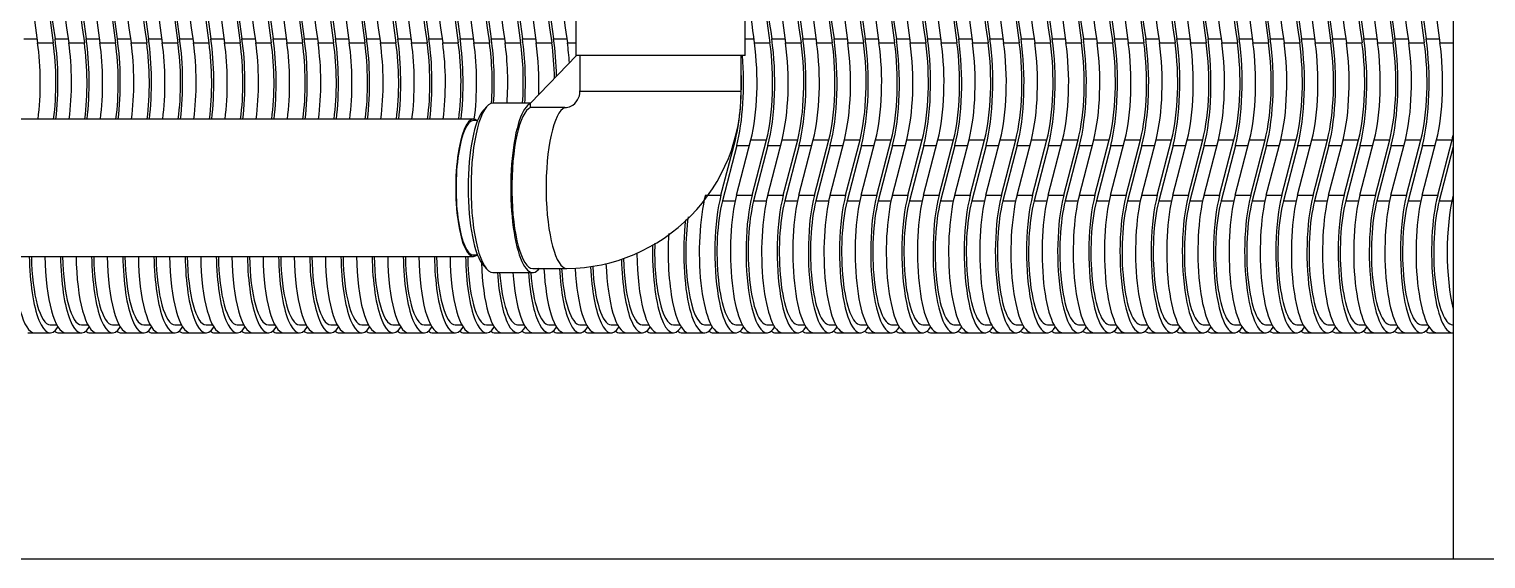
# Model space of a CAD drawing. Header units: millimetres. Extents: x 3795014 to 4300160, y 3869364 to 4016788.
# Drawn here: x 4226548 to 4226638.3, y 3924113.5 to 3924146.4 of the extents above; entities that cross this region are included whole.
import ezdxf

# ---------------------------------------------------------------- set-up
doc = ezdxf.new("R2010")
doc.units = ezdxf.units.MM
doc.layers.add('линия перехода', color=7, linetype='Continuous')
doc.layers.add('основная', color=7, linetype='Continuous', lineweight=50)

msp = doc.modelspace()

# ---------------------------------------------------------------- linework, layer by layer
at = {"layer": 'линия перехода', "color": 0, "linetype": 'Continuous', "lineweight": -3}
for p, q in [((4226547.712, 3924145.757), (4226548.529, 3924145.757)), ((4226549.643, 3924145.757), (4226550.461, 3924145.757)), ((4226551.575, 3924145.757), (4226552.392, 3924145.757)), ((4226553.507, 3924145.757), (4226554.324, 3924145.757)), ((4226555.438, 3924145.757), (4226556.256, 3924145.757)), ((4226557.37, 3924145.757), (4226558.187, 3924145.757)), ((4226559.302, 3924145.757), (4226560.119, 3924145.757)), ((4226561.233, 3924145.757), (4226562.051, 3924145.757)), ((4226563.165, 3924145.757), (4226563.982, 3924145.757)), ((4226565.097, 3924145.757), (4226565.914, 3924145.757)), ((4226567.028, 3924145.757), (4226567.846, 3924145.757)), ((4226568.96, 3924145.757), (4226569.777, 3924145.757)), ((4226570.892, 3924145.757), (4226571.709, 3924145.757)), ((4226572.823, 3924145.757), (4226573.641, 3924145.757)), ((4226574.755, 3924145.757), (4226575.572, 3924145.757)), ((4226576.687, 3924145.757), (4226577.504, 3924145.757)), ((4226578.618, 3924145.757), (4226579.436, 3924145.757)), ((4226580.55, 3924145.757), (4226581.367, 3924145.757)), ((4226592.424, 3924145.757), (4226592.957, 3924145.757)), ((4226594.072, 3924145.757), (4226594.889, 3924145.757)), ((4226596.003, 3924145.757), (4226596.821, 3924145.757)), ((4226597.935, 3924145.757), (4226598.752, 3924145.757)), ((4226599.867, 3924145.757), (4226600.684, 3924145.757)), ((4226601.798, 3924145.757), (4226602.616, 3924145.757)), ((4226603.73, 3924145.757), (4226604.547, 3924145.757)), ((4226605.662, 3924145.757), (4226606.479, 3924145.757)), ((4226607.593, 3924145.757), (4226608.411, 3924145.757)), ((4226609.525, 3924145.757), (4226610.342, 3924145.757)), ((4226611.457, 3924145.757), (4226612.274, 3924145.757)), ((4226613.388, 3924145.757), (4226614.206, 3924145.757)), ((4226615.32, 3924145.757), (4226616.137, 3924145.757)), ((4226617.252, 3924145.757), (4226618.069, 3924145.757)), ((4226619.184, 3924145.757), (4226620.001, 3924145.757)), ((4226621.115, 3924145.757), (4226621.932, 3924145.757)), ((4226623.047, 3924145.757), (4226623.864, 3924145.757)), ((4226624.979, 3924145.757), (4226625.796, 3924145.757)), ((4226626.91, 3924145.757), (4226627.727, 3924145.757)), ((4226628.842, 3924145.757), (4226629.659, 3924145.757)), ((4226630.774, 3924145.757), (4226631.591, 3924145.757)), ((4226632.705, 3924145.757), (4226633.522, 3924145.757)), ((4226634.637, 3924145.757), (4226635.454, 3924145.757)), ((4226548.565, 3924145.511), (4226549.531, 3924145.511)), ((4226550.496, 3924145.511), (4226551.462, 3924145.511)), ((4226552.428, 3924145.511), (4226553.394, 3924145.511)), ((4226554.36, 3924145.511), (4226555.326, 3924145.511)), ((4226556.291, 3924145.511), (4226557.257, 3924145.511)), ((4226558.223, 3924145.511), (4226559.189, 3924145.511)), ((4226560.155, 3924145.511), (4226561.121, 3924145.511)), ((4226562.086, 3924145.511), (4226563.052, 3924145.511)), ((4226564.018, 3924145.511), (4226564.984, 3924145.511)), ((4226565.95, 3924145.511), (4226566.916, 3924145.511)), ((4226567.881, 3924145.511), (4226568.847, 3924145.511)), ((4226569.813, 3924145.511), (4226570.779, 3924145.511)), ((4226571.745, 3924145.511), (4226572.711, 3924145.511)), ((4226573.677, 3924145.511), (4226574.642, 3924145.511)), ((4226575.608, 3924145.511), (4226576.574, 3924145.511)), ((4226577.54, 3924145.511), (4226578.506, 3924145.511)), ((4226579.472, 3924145.511), (4226580.437, 3924145.511)), ((4226581.403, 3924145.511), (4226581.924, 3924145.511)), ((4226592.993, 3924145.511), (4226593.959, 3924145.511)), ((4226594.925, 3924145.511), (4226595.891, 3924145.511)), ((4226596.857, 3924145.511), (4226597.822, 3924145.511)), ((4226598.788, 3924145.511), (4226599.754, 3924145.511)), ((4226600.72, 3924145.511), (4226601.686, 3924145.511)), ((4226602.652, 3924145.511), (4226603.617, 3924145.511)), ((4226604.583, 3924145.511), (4226605.549, 3924145.511)), ((4226606.515, 3924145.511), (4226607.481, 3924145.511)), ((4226608.447, 3924145.511), (4226609.412, 3924145.511)), ((4226610.378, 3924145.511), (4226611.344, 3924145.511)), ((4226612.31, 3924145.511), (4226613.276, 3924145.511)), ((4226614.242, 3924145.511), (4226615.207, 3924145.511)), ((4226616.173, 3924145.511), (4226617.139, 3924145.511)), ((4226618.105, 3924145.511), (4226619.071, 3924145.511)), ((4226620.037, 3924145.511), (4226621.002, 3924145.511)), ((4226621.968, 3924145.511), (4226622.934, 3924145.511)), ((4226623.9, 3924145.511), (4226624.866, 3924145.511)), ((4226625.832, 3924145.511), (4226626.797, 3924145.511)), ((4226627.763, 3924145.511), (4226628.729, 3924145.511)), ((4226629.695, 3924145.511), (4226630.661, 3924145.511)), ((4226631.627, 3924145.511), (4226632.592, 3924145.511)), ((4226633.558, 3924145.511), (4226634.524, 3924145.511)), ((4226635.49, 3924145.511), (4226636.312, 3924145.511)), ((4226582.174, 3924142.531), (4226592.174, 3924142.531)), ((4226592.782, 3924139.511), (4226593.748, 3924139.511)), ((4226594.714, 3924139.511), (4226595.68, 3924139.511)), ((4226596.645, 3924139.511), (4226597.611, 3924139.511)), ((4226598.577, 3924139.511), (4226599.543, 3924139.511)), ((4226600.509, 3924139.511), (4226601.475, 3924139.511)), ((4226602.44, 3924139.511), (4226603.406, 3924139.511)), ((4226604.372, 3924139.511), (4226605.338, 3924139.511)), ((4226606.304, 3924139.511), (4226607.27, 3924139.511)), ((4226608.235, 3924139.511), (4226609.201, 3924139.511)), ((4226610.167, 3924139.511), (4226611.133, 3924139.511)), ((4226612.099, 3924139.511), (4226613.065, 3924139.511)), ((4226614.03, 3924139.511), (4226614.996, 3924139.511)), ((4226615.962, 3924139.511), (4226616.928, 3924139.511)), ((4226617.894, 3924139.511), (4226618.86, 3924139.511)), ((4226619.825, 3924139.511), (4226620.791, 3924139.511)), ((4226621.757, 3924139.511), (4226622.723, 3924139.511)), ((4226623.689, 3924139.511), (4226624.655, 3924139.511)), ((4226625.62, 3924139.511), (4226626.586, 3924139.511)), ((4226627.552, 3924139.511), (4226628.518, 3924139.511)), ((4226629.484, 3924139.511), (4226630.45, 3924139.511)), ((4226631.415, 3924139.511), (4226632.381, 3924139.511)), ((4226633.347, 3924139.511), (4226634.313, 3924139.511)), ((4226635.279, 3924139.511), (4226636.245, 3924139.511)), ((4226591.908, 3924139.157), (4226592.69, 3924139.157)), ((4226593.84, 3924139.157), (4226594.622, 3924139.157)), ((4226595.771, 3924139.157), (4226596.554, 3924139.157)), ((4226597.703, 3924139.157), (4226598.485, 3924139.157)), ((4226599.635, 3924139.157), (4226600.417, 3924139.157)), ((4226601.566, 3924139.157), (4226602.349, 3924139.157)), ((4226603.498, 3924139.157), (4226604.28, 3924139.157)), ((4226605.43, 3924139.157), (4226606.212, 3924139.157)), ((4226607.361, 3924139.157), (4226608.144, 3924139.157)), ((4226609.293, 3924139.157), (4226610.075, 3924139.157)), ((4226611.225, 3924139.157), (4226612.007, 3924139.157)), ((4226613.156, 3924139.157), (4226613.939, 3924139.157)), ((4226615.088, 3924139.157), (4226615.87, 3924139.157)), ((4226617.02, 3924139.157), (4226617.802, 3924139.157)), ((4226618.951, 3924139.157), (4226619.734, 3924139.157)), ((4226620.883, 3924139.157), (4226621.665, 3924139.157)), ((4226622.815, 3924139.157), (4226623.597, 3924139.157)), ((4226624.746, 3924139.157), (4226625.529, 3924139.157)), ((4226626.678, 3924139.157), (4226627.461, 3924139.157)), ((4226628.61, 3924139.157), (4226629.392, 3924139.157)), ((4226630.541, 3924139.157), (4226631.324, 3924139.157)), ((4226632.473, 3924139.157), (4226633.256, 3924139.157)), ((4226634.405, 3924139.157), (4226635.187, 3924139.157)), ((4226589.96, 3924136.076), (4226590.926, 3924136.076)), ((4226591.892, 3924136.076), (4226592.858, 3924136.076)), ((4226593.824, 3924136.076), (4226594.789, 3924136.076)), ((4226595.755, 3924136.076), (4226596.721, 3924136.076)), ((4226597.687, 3924136.076), (4226598.653, 3924136.076)), ((4226599.619, 3924136.076), (4226600.584, 3924136.076)), ((4226601.55, 3924136.076), (4226602.516, 3924136.076)), ((4226603.482, 3924136.076), (4226604.448, 3924136.076)), ((4226605.414, 3924136.076), (4226606.379, 3924136.076)), ((4226607.345, 3924136.076), (4226608.311, 3924136.076)), ((4226609.277, 3924136.076), (4226610.243, 3924136.076)), ((4226611.209, 3924136.076), (4226612.174, 3924136.076)), ((4226613.14, 3924136.076), (4226614.106, 3924136.076)), ((4226615.072, 3924136.076), (4226616.038, 3924136.076)), ((4226617.004, 3924136.076), (4226617.969, 3924136.076)), ((4226618.935, 3924136.076), (4226619.901, 3924136.076)), ((4226620.867, 3924136.076), (4226621.833, 3924136.076)), ((4226622.799, 3924136.076), (4226623.764, 3924136.076)), ((4226624.73, 3924136.076), (4226625.696, 3924136.076)), ((4226626.662, 3924136.076), (4226627.628, 3924136.076)), ((4226628.594, 3924136.076), (4226629.559, 3924136.076)), ((4226630.525, 3924136.076), (4226631.491, 3924136.076)), ((4226632.457, 3924136.076), (4226633.423, 3924136.076)), ((4226634.389, 3924136.076), (4226635.354, 3924136.076)), ((4226591.018, 3924135.722), (4226591.809, 3924135.722)), ((4226592.949, 3924135.722), (4226593.74, 3924135.722)), ((4226594.881, 3924135.722), (4226595.672, 3924135.722)), ((4226596.813, 3924135.722), (4226597.604, 3924135.722)), ((4226598.744, 3924135.722), (4226599.535, 3924135.722)), ((4226600.676, 3924135.722), (4226601.467, 3924135.722)), ((4226602.608, 3924135.722), (4226603.399, 3924135.722)), ((4226604.539, 3924135.722), (4226605.33, 3924135.722)), ((4226606.471, 3924135.722), (4226607.262, 3924135.722)), ((4226608.403, 3924135.722), (4226609.194, 3924135.722)), ((4226610.334, 3924135.722), (4226611.125, 3924135.722)), ((4226612.266, 3924135.722), (4226613.057, 3924135.722)), ((4226614.198, 3924135.722), (4226614.989, 3924135.722)), ((4226616.129, 3924135.722), (4226616.92, 3924135.722)), ((4226618.061, 3924135.722), (4226618.852, 3924135.722)), ((4226619.993, 3924135.722), (4226620.784, 3924135.722)), ((4226621.924, 3924135.722), (4226622.715, 3924135.722)), ((4226623.856, 3924135.722), (4226624.647, 3924135.722)), ((4226625.788, 3924135.722), (4226626.579, 3924135.722)), ((4226627.719, 3924135.722), (4226628.51, 3924135.722)), ((4226629.651, 3924135.722), (4226630.442, 3924135.722)), ((4226631.583, 3924135.722), (4226632.374, 3924135.722)), ((4226633.514, 3924135.722), (4226634.305, 3924135.722)), ((4226635.446, 3924135.722), (4226636.237, 3924135.722))]:
    msp.add_line(p, q, dxfattribs=at)
msp.add_ellipse((4226581.379, 3924136.531), major_axis=(0, 5), ratio=0.259156, start_param=0.100167, end_param=3.141988, dxfattribs=at)
at = {"layer": 'основная', "color": 0, "linetype": 'Continuous', "lineweight": -3}
for p, q in [((4226636.312, 3924309.531), (4226636.312, 3924113.531)), ((4226581.924, 3924147.281), (4226581.924, 3924144.731)), ((4226592.424, 3924144.731), (4226592.424, 3924147.281)), ((4226579.124, 3924141.781), (4226581.974, 3924144.731)), ((4226592.424, 3924144.731), (4226581.924, 3924144.731)), ((4226582.174, 3924144.731), (4226582.174, 3924142.531)), ((4226592.174, 3924142.531), (4226592.174, 3924144.731)), ((4226576.426, 3924141.589), (4226576.202, 3924141.348)), ((4226579.124, 3924141.781), (4226576.791, 3924141.781)), ((4226579.124, 3924141.758), (4226579.124, 3924141.781)), ((4226579.124, 3924141.506), (4226579.124, 3924141.758)), ((4226581.249, 3924141.506), (4226579.124, 3924141.506)), ((4226575.584, 3924140.781), (4226490.59, 3924140.781)), ((4226575.833, 3924140.697), (4226575.584, 3924140.697)), ((4226590.926, 3924136.076), (4226591.816, 3924139.511)), ((4226591.892, 3924136.076), (4226592.782, 3924139.511)), ((4226592.858, 3924136.076), (4226593.748, 3924139.511)), ((4226593.824, 3924136.076), (4226594.714, 3924139.511)), ((4226594.789, 3924136.076), (4226595.68, 3924139.511)), ((4226595.755, 3924136.076), (4226596.645, 3924139.511)), ((4226596.721, 3924136.076), (4226597.611, 3924139.511)), ((4226597.687, 3924136.076), (4226598.577, 3924139.511)), ((4226598.653, 3924136.076), (4226599.543, 3924139.511)), ((4226599.619, 3924136.076), (4226600.509, 3924139.511)), ((4226600.584, 3924136.076), (4226601.475, 3924139.511)), ((4226601.55, 3924136.076), (4226602.44, 3924139.511)), ((4226602.516, 3924136.076), (4226603.406, 3924139.511)), ((4226603.482, 3924136.076), (4226604.372, 3924139.511)), ((4226604.448, 3924136.076), (4226605.338, 3924139.511)), ((4226605.414, 3924136.076), (4226606.304, 3924139.511)), ((4226606.379, 3924136.076), (4226607.27, 3924139.511)), ((4226607.345, 3924136.076), (4226608.235, 3924139.511)), ((4226608.311, 3924136.076), (4226609.201, 3924139.511)), ((4226609.277, 3924136.076), (4226610.167, 3924139.511)), ((4226610.243, 3924136.076), (4226611.133, 3924139.511)), ((4226611.209, 3924136.076), (4226612.099, 3924139.511)), ((4226612.174, 3924136.076), (4226613.065, 3924139.511)), ((4226613.14, 3924136.076), (4226614.03, 3924139.511)), ((4226614.106, 3924136.076), (4226614.996, 3924139.511)), ((4226615.072, 3924136.076), (4226615.962, 3924139.511)), ((4226616.038, 3924136.076), (4226616.928, 3924139.511)), ((4226617.004, 3924136.076), (4226617.894, 3924139.511)), ((4226617.969, 3924136.076), (4226618.86, 3924139.511)), ((4226618.935, 3924136.076), (4226619.825, 3924139.511)), ((4226619.901, 3924136.076), (4226620.791, 3924139.511)), ((4226620.867, 3924136.076), (4226621.757, 3924139.511)), ((4226621.833, 3924136.076), (4226622.723, 3924139.511)), ((4226622.799, 3924136.076), (4226623.689, 3924139.511)), ((4226623.764, 3924136.076), (4226624.655, 3924139.511)), ((4226624.73, 3924136.076), (4226625.62, 3924139.511)), ((4226625.696, 3924136.076), (4226626.586, 3924139.511)), ((4226626.662, 3924136.076), (4226627.552, 3924139.511)), ((4226627.628, 3924136.076), (4226628.518, 3924139.511)), ((4226628.594, 3924136.076), (4226629.484, 3924139.511)), ((4226629.559, 3924136.076), (4226630.45, 3924139.511)), ((4226630.525, 3924136.076), (4226631.415, 3924139.511)), ((4226631.491, 3924136.076), (4226632.381, 3924139.511)), ((4226632.457, 3924136.076), (4226633.347, 3924139.511)), ((4226633.423, 3924136.076), (4226634.313, 3924139.511)), ((4226634.389, 3924136.076), (4226635.279, 3924139.511)), ((4226635.354, 3924136.076), (4226636.245, 3924139.511)), ((4226591.908, 3924139.157), (4226591.018, 3924135.722)), ((4226593.84, 3924139.157), (4226592.949, 3924135.722)), ((4226595.771, 3924139.157), (4226594.881, 3924135.722)), ((4226597.703, 3924139.157), (4226596.813, 3924135.722)), ((4226599.635, 3924139.157), (4226598.744, 3924135.722)), ((4226601.566, 3924139.157), (4226600.676, 3924135.722)), ((4226603.498, 3924139.157), (4226602.608, 3924135.722)), ((4226605.43, 3924139.157), (4226604.539, 3924135.722)), ((4226607.361, 3924139.157), (4226606.471, 3924135.722)), ((4226609.293, 3924139.157), (4226608.403, 3924135.722)), ((4226611.225, 3924139.157), (4226610.334, 3924135.722)), ((4226613.156, 3924139.157), (4226612.266, 3924135.722)), ((4226615.088, 3924139.157), (4226614.198, 3924135.722)), ((4226617.02, 3924139.157), (4226616.129, 3924135.722)), ((4226618.951, 3924139.157), (4226618.061, 3924135.722)), ((4226620.883, 3924139.157), (4226619.993, 3924135.722)), ((4226622.815, 3924139.157), (4226621.924, 3924135.722)), ((4226624.746, 3924139.157), (4226623.856, 3924135.722)), ((4226626.678, 3924139.157), (4226625.788, 3924135.722)), ((4226628.61, 3924139.157), (4226627.719, 3924135.722)), ((4226630.541, 3924139.157), (4226629.651, 3924135.722)), ((4226632.473, 3924139.157), (4226631.583, 3924135.722)), ((4226634.405, 3924139.157), (4226633.514, 3924135.722)), ((4226636.312, 3924139.063), (4226635.446, 3924135.722)), ((4226490.59, 3924132.281), (4226575.584, 3924132.281)), ((4226575.584, 3924132.366), (4226575.833, 3924132.366)), ((4226576.202, 3924131.715), (4226576.426, 3924131.474)), ((4226576.791, 3924131.281), (4226579.254, 3924131.281)), ((4226579.254, 3924131.531), (4226581.379, 3924131.531)), ((4226549.345, 3924128.04), (4226549.747, 3924128.04)), ((4226551.277, 3924128.04), (4226551.678, 3924128.04)), ((4226553.209, 3924128.04), (4226553.61, 3924128.04)), ((4226555.141, 3924128.04), (4226555.542, 3924128.04)), ((4226557.072, 3924128.04), (4226557.473, 3924128.04)), ((4226559.004, 3924128.04), (4226559.405, 3924128.04)), ((4226560.936, 3924128.04), (4226561.337, 3924128.04)), ((4226562.867, 3924128.04), (4226563.268, 3924128.04)), ((4226564.799, 3924128.04), (4226565.2, 3924128.04)), ((4226566.731, 3924128.04), (4226567.132, 3924128.04)), ((4226568.662, 3924128.04), (4226569.063, 3924128.04)), ((4226570.594, 3924128.04), (4226570.995, 3924128.04)), ((4226572.526, 3924128.04), (4226572.927, 3924128.04)), ((4226574.457, 3924128.04), (4226574.858, 3924128.04)), ((4226576.389, 3924128.04), (4226576.79, 3924128.04)), ((4226578.321, 3924128.04), (4226578.722, 3924128.04)), ((4226580.252, 3924128.04), (4226580.653, 3924128.04)), ((4226582.184, 3924128.04), (4226582.585, 3924128.04)), ((4226584.116, 3924128.04), (4226584.517, 3924128.04)), ((4226586.047, 3924128.04), (4226586.448, 3924128.04)), ((4226587.979, 3924128.04), (4226588.38, 3924128.04)), ((4226589.911, 3924128.04), (4226590.312, 3924128.04)), ((4226591.842, 3924128.04), (4226592.243, 3924128.04)), ((4226593.774, 3924128.04), (4226594.175, 3924128.04)), ((4226595.706, 3924128.04), (4226596.107, 3924128.04)), ((4226597.637, 3924128.04), (4226598.038, 3924128.04)), ((4226599.569, 3924128.04), (4226599.97, 3924128.04)), ((4226601.501, 3924128.04), (4226601.902, 3924128.04)), ((4226603.432, 3924128.04), (4226603.833, 3924128.04)), ((4226605.364, 3924128.04), (4226605.765, 3924128.04)), ((4226607.296, 3924128.04), (4226607.697, 3924128.04)), ((4226609.227, 3924128.04), (4226609.628, 3924128.04)), ((4226611.159, 3924128.04), (4226611.56, 3924128.04)), ((4226613.091, 3924128.04), (4226613.492, 3924128.04)), ((4226615.022, 3924128.04), (4226615.423, 3924128.04)), ((4226616.954, 3924128.04), (4226617.355, 3924128.04)), ((4226618.886, 3924128.04), (4226619.287, 3924128.04)), ((4226620.817, 3924128.04), (4226621.218, 3924128.04)), ((4226622.749, 3924128.04), (4226623.15, 3924128.04)), ((4226624.681, 3924128.04), (4226625.082, 3924128.04)), ((4226626.612, 3924128.04), (4226627.013, 3924128.04)), ((4226628.544, 3924128.04), (4226628.945, 3924128.04)), ((4226630.476, 3924128.04), (4226630.877, 3924128.04)), ((4226632.407, 3924128.04), (4226632.808, 3924128.04)), ((4226634.339, 3924128.04), (4226634.74, 3924128.04)), ((4226636.271, 3924128.04), (4226636.312, 3924128.04)), ((4226547.953, 3924127.54), (4226548.38, 3924127.54)), ((4226548.38, 3924127.54), (4226549.345, 3924127.54)), ((4226549.885, 3924127.54), (4226550.311, 3924127.54)), ((4226550.311, 3924127.54), (4226551.277, 3924127.54)), ((4226551.816, 3924127.54), (4226552.243, 3924127.54)), ((4226552.243, 3924127.54), (4226553.209, 3924127.54)), ((4226553.748, 3924127.54), (4226554.175, 3924127.54)), ((4226554.175, 3924127.54), (4226555.141, 3924127.54)), ((4226555.68, 3924127.54), (4226556.106, 3924127.54)), ((4226556.106, 3924127.54), (4226557.072, 3924127.54)), ((4226557.611, 3924127.54), (4226558.038, 3924127.54)), ((4226558.038, 3924127.54), (4226559.004, 3924127.54)), ((4226559.543, 3924127.54), (4226559.97, 3924127.54)), ((4226559.97, 3924127.54), (4226560.936, 3924127.54)), ((4226561.475, 3924127.54), (4226561.901, 3924127.54)), ((4226561.901, 3924127.54), (4226562.867, 3924127.54)), ((4226563.406, 3924127.54), (4226563.833, 3924127.54)), ((4226563.833, 3924127.54), (4226564.799, 3924127.54)), ((4226565.338, 3924127.54), (4226565.765, 3924127.54)), ((4226565.765, 3924127.54), (4226566.731, 3924127.54)), ((4226567.27, 3924127.54), (4226567.696, 3924127.54)), ((4226567.696, 3924127.54), (4226568.662, 3924127.54)), ((4226569.201, 3924127.54), (4226569.628, 3924127.54)), ((4226569.628, 3924127.54), (4226570.594, 3924127.54)), ((4226571.133, 3924127.54), (4226571.56, 3924127.54)), ((4226571.56, 3924127.54), (4226572.526, 3924127.54)), ((4226573.065, 3924127.54), (4226573.491, 3924127.54)), ((4226573.491, 3924127.54), (4226574.457, 3924127.54)), ((4226574.996, 3924127.54), (4226575.423, 3924127.54)), ((4226575.423, 3924127.54), (4226576.389, 3924127.54)), ((4226576.928, 3924127.54), (4226577.355, 3924127.54)), ((4226577.355, 3924127.54), (4226578.321, 3924127.54)), ((4226578.86, 3924127.54), (4226579.286, 3924127.54)), ((4226579.286, 3924127.54), (4226580.252, 3924127.54)), ((4226580.791, 3924127.54), (4226581.218, 3924127.54)), ((4226581.218, 3924127.54), (4226582.184, 3924127.54)), ((4226582.723, 3924127.54), (4226583.15, 3924127.54)), ((4226583.15, 3924127.54), (4226584.116, 3924127.54)), ((4226584.655, 3924127.54), (4226585.081, 3924127.54)), ((4226585.081, 3924127.54), (4226586.047, 3924127.54)), ((4226586.586, 3924127.54), (4226587.013, 3924127.54)), ((4226587.013, 3924127.54), (4226587.979, 3924127.54)), ((4226588.518, 3924127.54), (4226588.945, 3924127.54)), ((4226588.945, 3924127.54), (4226589.911, 3924127.54)), ((4226590.45, 3924127.54), (4226590.876, 3924127.54)), ((4226590.876, 3924127.54), (4226591.842, 3924127.54)), ((4226592.381, 3924127.54), (4226592.808, 3924127.54)), ((4226592.808, 3924127.54), (4226593.774, 3924127.54)), ((4226594.313, 3924127.54), (4226594.74, 3924127.54)), ((4226594.74, 3924127.54), (4226595.706, 3924127.54)), ((4226596.245, 3924127.54), (4226596.671, 3924127.54)), ((4226596.671, 3924127.54), (4226597.637, 3924127.54)), ((4226598.176, 3924127.54), (4226598.603, 3924127.54)), ((4226598.603, 3924127.54), (4226599.569, 3924127.54)), ((4226600.108, 3924127.54), (4226600.535, 3924127.54)), ((4226600.535, 3924127.54), (4226601.501, 3924127.54)), ((4226602.04, 3924127.54), (4226602.466, 3924127.54)), ((4226602.466, 3924127.54), (4226603.432, 3924127.54)), ((4226603.971, 3924127.54), (4226604.398, 3924127.54)), ((4226604.398, 3924127.54), (4226605.364, 3924127.54)), ((4226605.903, 3924127.54), (4226606.33, 3924127.54)), ((4226606.33, 3924127.54), (4226607.296, 3924127.54)), ((4226607.835, 3924127.54), (4226608.261, 3924127.54)), ((4226608.261, 3924127.54), (4226609.227, 3924127.54)), ((4226609.766, 3924127.54), (4226610.193, 3924127.54)), ((4226610.193, 3924127.54), (4226611.159, 3924127.54)), ((4226611.698, 3924127.54), (4226612.125, 3924127.54)), ((4226612.125, 3924127.54), (4226613.091, 3924127.54)), ((4226613.63, 3924127.54), (4226614.056, 3924127.54)), ((4226614.056, 3924127.54), (4226615.022, 3924127.54)), ((4226615.561, 3924127.54), (4226615.988, 3924127.54)), ((4226615.988, 3924127.54), (4226616.954, 3924127.54)), ((4226617.493, 3924127.54), (4226617.92, 3924127.54)), ((4226617.92, 3924127.54), (4226618.886, 3924127.54)), ((4226619.425, 3924127.54), (4226619.851, 3924127.54)), ((4226619.851, 3924127.54), (4226620.817, 3924127.54)), ((4226621.356, 3924127.54), (4226621.783, 3924127.54)), ((4226621.783, 3924127.54), (4226622.749, 3924127.54)), ((4226623.288, 3924127.54), (4226623.715, 3924127.54)), ((4226623.715, 3924127.54), (4226624.681, 3924127.54)), ((4226625.22, 3924127.54), (4226625.646, 3924127.54)), ((4226625.646, 3924127.54), (4226626.612, 3924127.54)), ((4226627.151, 3924127.54), (4226627.578, 3924127.54)), ((4226627.578, 3924127.54), (4226628.544, 3924127.54)), ((4226629.083, 3924127.54), (4226629.51, 3924127.54)), ((4226629.51, 3924127.54), (4226630.476, 3924127.54)), ((4226631.015, 3924127.54), (4226631.442, 3924127.54)), ((4226631.442, 3924127.54), (4226632.407, 3924127.54)), ((4226632.946, 3924127.54), (4226633.373, 3924127.54)), ((4226633.373, 3924127.54), (4226634.339, 3924127.54)), ((4226634.878, 3924127.54), (4226635.305, 3924127.54)), ((4226635.305, 3924127.54), (4226636.271, 3924127.54)), ((4226305.29, 3924113.531), (4226655.499, 3924113.531))]:
    msp.add_line(p, q, dxfattribs=at)
for centre, radius, start, end in [((4226581.277, 3924142.428), 10.897, 270.53503, 0.5427), ((4226581.177, 3924142.48), 0.998, 296.50913, 2.93848)]:
    msp.add_arc(centre, radius, start, end, dxfattribs=at)
for centre, major_axis, ratio, start_param, end_param in [((4226555.893, 3924161.531), (0, -32.5), 0.259156, 4.196924, 5.227854), ((4226556.859, 3924161.531), (0, -32.5), 0.259156, 4.196924, 5.227854), ((4226557.825, 3924161.531), (0, -32.5), 0.259156, 4.196924, 5.227854), ((4226558.79, 3924161.531), (0, -32.5), 0.259156, 4.196924, 5.227854), ((4226559.756, 3924161.531), (0, -32.5), 0.259156, 4.196924, 5.227854), ((4226560.722, 3924161.531), (0, -32.5), 0.259156, 4.196924, 5.227854), ((4226561.688, 3924161.531), (0, -32.5), 0.259156, 4.196924, 5.227854), ((4226562.654, 3924161.531), (0, -32.5), 0.259156, 4.196924, 5.227854), ((4226563.62, 3924161.531), (0, -32.5), 0.259156, 4.196924, 5.227854), ((4226564.585, 3924161.531), (0, -32.5), 0.259156, 4.196924, 5.227854), ((4226565.551, 3924161.531), (0, -32.5), 0.259156, 4.196924, 5.227854), ((4226566.517, 3924161.531), (0, -32.5), 0.259156, 4.196924, 5.227854), ((4226567.483, 3924161.531), (0, -32.5), 0.259156, 4.196924, 5.227854), ((4226568.449, 3924161.531), (0, -32.5), 0.259156, 4.196924, 5.227854), ((4226569.415, 3924161.531), (0, -32.5), 0.259156, 4.196924, 5.227854), ((4226570.38, 3924161.531), (0, -32.5), 0.259156, 4.196924, 5.227854), ((4226571.346, 3924161.531), (0, -32.5), 0.259156, 4.196924, 5.227854), ((4226572.312, 3924161.531), (0, -32.5), 0.259156, 4.196924, 5.227854), ((4226573.278, 3924161.531), (0, -32.5), 0.259156, 4.196924, 5.227854), ((4226574.244, 3924161.531), (0, -32.5), 0.259156, 4.196924, 5.227854), ((4226575.21, 3924161.531), (0, -32.5), 0.259156, 4.196924, 5.227854), ((4226576.176, 3924161.531), (0, -32.5), 0.259156, 4.196924, 5.227854), ((4226577.141, 3924161.531), (0, -32.5), 0.259156, 4.196924, 5.227854), ((4226578.107, 3924161.531), (0, -32.5), 0.259156, 4.196924, 5.227854), ((4226579.073, 3924161.531), (0, -32.5), 0.259156, 4.196924, 5.227854), ((4226580.039, 3924161.531), (0, -32.5), 0.259156, 4.196924, 5.227854), ((4226581.005, 3924161.531), (0, -32.5), 0.259156, 4.196924, 5.227854), ((4226581.971, 3924161.531), (0, -32.5), 0.259156, 4.196924, 5.227854), ((4226582.936, 3924161.531), (0, -32.5), 0.259156, 4.196924, 5.227854), ((4226583.902, 3924161.531), (0, -32.5), 0.259156, 4.196924, 5.227854), ((4226584.868, 3924161.531), (0, -32.5), 0.259156, 4.196924, 5.227854), ((4226585.834, 3924161.531), (0, -32.5), 0.259156, 4.196924, 5.227854), ((4226586.8, 3924161.531), (0, -32.5), 0.259156, 4.196924, 5.227854), ((4226587.766, 3924161.531), (0, -32.5), 0.259156, 4.196924, 5.227854), ((4226588.731, 3924161.531), (0, -32.5), 0.259156, 4.196924, 5.227854), ((4226602.253, 3924161.531), (0, -32.5), 0.259156, 4.196924, 5.227854), ((4226603.219, 3924161.531), (0, -32.5), 0.259156, 4.196924, 5.227854), ((4226604.185, 3924161.531), (0, -32.5), 0.259156, 4.196924, 5.227854), ((4226605.151, 3924161.531), (0, -32.5), 0.259156, 4.196924, 5.227854), ((4226606.116, 3924161.531), (0, -32.5), 0.259156, 4.196924, 5.227854), ((4226607.082, 3924161.531), (0, -32.5), 0.259156, 4.196924, 5.227854), ((4226608.048, 3924161.531), (0, -32.5), 0.259156, 4.196924, 5.227854), ((4226609.014, 3924161.531), (0, -32.5), 0.259156, 4.196924, 5.227854), ((4226609.98, 3924161.531), (0, -32.5), 0.259156, 4.196924, 5.227854), ((4226610.946, 3924161.531), (0, -32.5), 0.259156, 4.196924, 5.227854), ((4226611.911, 3924161.531), (0, -32.5), 0.259156, 4.196924, 5.227854), ((4226612.877, 3924161.531), (0, -32.5), 0.259156, 4.196924, 5.227854), ((4226613.843, 3924161.531), (0, -32.5), 0.259156, 4.196924, 5.227854), ((4226614.809, 3924161.531), (0, -32.5), 0.259156, 4.196924, 5.227854), ((4226615.775, 3924161.531), (0, -32.5), 0.259156, 4.196924, 5.227854), ((4226616.741, 3924161.531), (0, -32.5), 0.259156, 4.196924, 5.227854), ((4226617.706, 3924161.531), (0, -32.5), 0.259156, 4.196924, 5.227854), ((4226618.672, 3924161.531), (0, -32.5), 0.259156, 4.196924, 5.227854), ((4226619.638, 3924161.531), (0, -32.5), 0.259156, 4.196924, 5.227854), ((4226620.604, 3924161.531), (0, -32.5), 0.259156, 4.196924, 5.227854), ((4226621.57, 3924161.531), (0, -32.5), 0.259156, 4.196924, 5.227854), ((4226622.536, 3924161.531), (0, -32.5), 0.259156, 4.196924, 5.227854), ((4226623.501, 3924161.531), (0, -32.5), 0.259156, 4.196924, 5.227854), ((4226624.467, 3924161.531), (0, -32.5), 0.259156, 4.196924, 5.227854), ((4226625.433, 3924161.531), (0, -32.5), 0.259156, 4.196924, 5.227854), ((4226626.399, 3924161.531), (0, -32.5), 0.259156, 4.196924, 5.227854), ((4226627.365, 3924161.531), (0, -32.5), 0.259156, 4.196924, 5.227854), ((4226628.331, 3924161.531), (0, -32.5), 0.259156, 4.196924, 5.227854), ((4226629.296, 3924161.531), (0, -32.5), 0.259156, 4.196924, 5.227854), ((4226630.262, 3924161.531), (0, -32.5), 0.259156, 4.196924, 5.227854), ((4226631.228, 3924161.531), (0, -32.5), 0.259156, 4.196924, 5.227854), ((4226632.194, 3924161.531), (0, -32.5), 0.259156, 4.196924, 5.227854), ((4226633.16, 3924161.531), (0, -32.5), 0.259156, 4.196924, 5.227854), ((4226634.126, 3924161.531), (0, -32.5), 0.259156, 4.196924, 5.227854), ((4226635.091, 3924161.531), (0, -32.5), 0.259156, 4.196924, 5.227854), ((4226636.057, 3924161.531), (0, -32.5), 0.259156, 4.196924, 5.227854), ((4226637.023, 3924161.531), (0, -32.5), 0.259156, 4.196924, 5.227854), ((4226637.989, 3924161.531), (0, -32.5), 0.259156, 4.196924, 5.227854), ((4226638.955, 3924161.531), (0, -32.5), 0.259156, 4.196924, 5.227854), ((4226639.921, 3924161.531), (0, -32.5), 0.259156, 4.196924, 5.227854), ((4226640.886, 3924161.531), (0, -32.5), 0.259156, 4.196924, 5.227854), ((4226641.852, 3924161.531), (0, -32.5), 0.259156, 4.196924, 5.227854), ((4226642.818, 3924161.531), (0, -32.5), 0.259156, 4.196924, 5.227854), ((4226556.859, 3924161.531), (0, 32), 0.259156, 1.055331, 2.086262), ((4226558.79, 3924161.531), (0, 32), 0.259156, 1.055331, 2.086262), ((4226560.722, 3924161.531), (0, 32), 0.259156, 1.055331, 2.086262), ((4226562.654, 3924161.531), (0, 32), 0.259156, 1.055331, 2.086262), ((4226564.585, 3924161.531), (0, 32), 0.259156, 1.055331, 2.086262), ((4226566.517, 3924161.531), (0, 32), 0.259156, 1.055331, 2.086262), ((4226568.449, 3924161.531), (0, 32), 0.259156, 1.055331, 2.086262), ((4226570.38, 3924161.531), (0, 32), 0.259156, 1.055331, 2.086262), ((4226572.312, 3924161.531), (0, 32), 0.259156, 1.055331, 2.086262), ((4226574.244, 3924161.531), (0, 32), 0.259156, 1.055331, 2.086262), ((4226576.176, 3924161.531), (0, 32), 0.259156, 1.055331, 2.086262), ((4226578.107, 3924161.531), (0, 32), 0.259156, 1.055331, 2.086262), ((4226580.039, 3924161.531), (0, 32), 0.259156, 1.055331, 2.086262), ((4226581.971, 3924161.531), (0, 32), 0.259156, 1.055331, 2.086262), ((4226583.902, 3924161.531), (0, 32), 0.259156, 1.055331, 2.086262), ((4226585.834, 3924161.531), (0, 32), 0.259156, 1.055331, 2.086262), ((4226587.766, 3924161.531), (0, 32), 0.259156, 1.055331, 2.086262), ((4226603.219, 3924161.531), (0, 32), 0.259156, 1.055331, 2.086262), ((4226605.151, 3924161.531), (0, 32), 0.259156, 1.055331, 2.086262), ((4226607.082, 3924161.531), (0, 32), 0.259156, 1.055331, 2.086262), ((4226609.014, 3924161.531), (0, 32), 0.259156, 1.055331, 2.086262), ((4226610.946, 3924161.531), (0, 32), 0.259156, 1.055331, 2.086262), ((4226612.877, 3924161.531), (0, 32), 0.259156, 1.055331, 2.086262), ((4226614.809, 3924161.531), (0, 32), 0.259156, 1.055331, 2.086262), ((4226616.741, 3924161.531), (0, 32), 0.259156, 1.055331, 2.086262), ((4226618.672, 3924161.531), (0, 32), 0.259156, 1.055331, 2.086262), ((4226620.604, 3924161.531), (0, 32), 0.259156, 1.055331, 2.086262), ((4226622.536, 3924161.531), (0, 32), 0.259156, 1.055331, 2.086262), ((4226624.467, 3924161.531), (0, 32), 0.259156, 1.055331, 2.086262), ((4226626.399, 3924161.531), (0, 32), 0.259156, 1.055331, 2.086262), ((4226628.331, 3924161.531), (0, 32), 0.259156, 1.055331, 2.086262), ((4226630.262, 3924161.531), (0, 32), 0.259156, 1.055331, 2.086262), ((4226632.194, 3924161.531), (0, 32), 0.259156, 1.055331, 2.086262), ((4226634.126, 3924161.531), (0, 32), 0.259156, 1.055331, 2.086262), ((4226636.057, 3924161.531), (0, 32), 0.259156, 1.055331, 2.086262), ((4226637.989, 3924161.531), (0, 32), 0.259156, 1.055331, 2.086262), ((4226639.921, 3924161.531), (0, 32), 0.259156, 1.055331, 2.086262), ((4226641.852, 3924161.531), (0, 32), 0.259156, 1.055331, 2.086262), ((4226601.287, 3924161.531), (0, -32.5), 0.259156, -1.312422, -1.055331), ((4226601.287, 3924161.531), (0, 32), 0.259156, -4.457964, -4.196924), ((4226600.321, 3924161.531), (0, -32.5), 0.259156, -1.272904, -1.055331), ((4226548.403, 3924143.046), (0, 5.5), 0.259156, 4.287989, 5.227854), ((4226550.335, 3924143.046), (0, 5.5), 0.259156, 4.287989, 5.227854), ((4226552.267, 3924143.046), (0, 5.5), 0.259156, 4.287989, 5.227854), ((4226554.198, 3924143.046), (0, 5.5), 0.259156, 4.287989, 5.227854), ((4226556.13, 3924143.046), (0, 5.5), 0.259156, 4.287989, 5.227854), ((4226558.062, 3924143.046), (0, 5.5), 0.259156, 4.287989, 5.227854), ((4226559.993, 3924143.046), (0, 5.5), 0.259156, 4.287989, 5.227854), ((4226561.925, 3924143.046), (0, 5.5), 0.259156, 4.287989, 5.227854), ((4226563.857, 3924143.046), (0, 5.5), 0.259156, 4.287989, 5.227854), ((4226565.788, 3924143.046), (0, 5.5), 0.259156, 4.287989, 5.227854), ((4226567.72, 3924143.046), (0, 5.5), 0.259156, 4.287989, 5.227854), ((4226569.652, 3924143.046), (0, 5.5), 0.259156, 4.287989, 5.227854), ((4226571.583, 3924143.046), (0, 5.5), 0.259156, 4.287989, 5.227854), ((4226573.515, 3924143.046), (0, 5.5), 0.259156, 4.287989, 5.227854), ((4226575.447, 3924143.046), (0, 5.5), 0.259156, 4.480357, 5.227854), ((4226577.378, 3924143.046), (0, 5.5), 0.259156, 4.480357, 5.227854), ((4226579.31, 3924143.046), (0, 5.5), 0.259156, 4.785044, 5.227854), ((4226592.832, 3924143.046), (0, 5.5), 0.259156, 3.926991, 5.227854), ((4226594.763, 3924143.046), (0, 5.5), 0.259156, 3.926991, 5.227854), ((4226596.695, 3924143.046), (0, 5.5), 0.259156, 3.926991, 5.227854), ((4226598.627, 3924143.046), (0, 5.5), 0.259156, 3.926991, 5.227854), ((4226600.558, 3924143.046), (0, 5.5), 0.259156, 3.926991, 5.227854), ((4226602.49, 3924143.046), (0, 5.5), 0.259156, 3.926991, 5.227854), ((4226604.422, 3924143.046), (0, 5.5), 0.259156, 3.926991, 5.227854), ((4226606.353, 3924143.046), (0, 5.5), 0.259156, 3.926991, 5.227854), ((4226608.285, 3924143.046), (0, 5.5), 0.259156, 3.926991, 5.227854), ((4226610.217, 3924143.046), (0, 5.5), 0.259156, 3.926991, 5.227854), ((4226612.148, 3924143.046), (0, 5.5), 0.259156, 3.926991, 5.227854), ((4226614.08, 3924143.046), (0, 5.5), 0.259156, 3.926991, 5.227854), ((4226616.012, 3924143.046), (0, 5.5), 0.259156, 3.926991, 5.227854), ((4226617.943, 3924143.046), (0, 5.5), 0.259156, 3.926991, 5.227854), ((4226619.875, 3924143.046), (0, 5.5), 0.259156, 3.926991, 5.227854), ((4226621.807, 3924143.046), (0, 5.5), 0.259156, 3.926991, 5.227854), ((4226623.738, 3924143.046), (0, 5.5), 0.259156, 3.926991, 5.227854), ((4226625.67, 3924143.046), (0, 5.5), 0.259156, 3.926991, 5.227854), ((4226627.602, 3924143.046), (0, 5.5), 0.259156, 3.926991, 5.227854), ((4226629.533, 3924143.046), (0, 5.5), 0.259156, 3.926991, 5.227854), ((4226631.465, 3924143.046), (0, 5.5), 0.259156, 3.926991, 5.227854), ((4226633.397, 3924143.046), (0, 5.5), 0.259156, 3.926991, 5.227854), ((4226547.437, 3924143.046), (0, -5), 0.259156, 1.100723, 2.086262), ((4226548.403, 3924143.046), (0, -5), 0.259156, 1.100723, 2.086262), ((4226549.369, 3924143.046), (0, -5), 0.259156, 1.100723, 2.086262), ((4226550.335, 3924143.046), (0, -5), 0.259156, 1.100723, 2.086262), ((4226551.301, 3924143.046), (0, -5), 0.259156, 1.100723, 2.086262), ((4226552.267, 3924143.046), (0, -5), 0.259156, 1.100723, 2.086262), ((4226553.232, 3924143.046), (0, -5), 0.259156, 1.100723, 2.086262), ((4226554.198, 3924143.046), (0, -5), 0.259156, 1.100723, 2.086262), ((4226555.164, 3924143.046), (0, -5), 0.259156, 1.100723, 2.086262), ((4226556.13, 3924143.046), (0, -5), 0.259156, 1.100723, 2.086262), ((4226557.096, 3924143.046), (0, -5), 0.259156, 1.100723, 2.086262), ((4226558.062, 3924143.046), (0, -5), 0.259156, 1.100723, 2.086262), ((4226559.027, 3924143.046), (0, -5), 0.259156, 1.100723, 2.086262), ((4226559.993, 3924143.046), (0, -5), 0.259156, 1.100723, 2.086262), ((4226560.959, 3924143.046), (0, -5), 0.259156, 1.100723, 2.086262), ((4226561.925, 3924143.046), (0, -5), 0.259156, 1.100723, 2.086262), ((4226562.891, 3924143.046), (0, -5), 0.259156, 1.100723, 2.086262), ((4226563.857, 3924143.046), (0, -5), 0.259156, 1.100723, 2.086262), ((4226564.822, 3924143.046), (0, -5), 0.259156, 1.100723, 2.086262), ((4226565.788, 3924143.046), (0, -5), 0.259156, 1.100723, 2.086262), ((4226566.754, 3924143.046), (0, -5), 0.259156, 1.100723, 2.086262), ((4226567.72, 3924143.046), (0, -5), 0.259156, 1.100723, 2.086262), ((4226568.686, 3924143.046), (0, -5), 0.259156, 1.100723, 2.086262), ((4226569.652, 3924143.046), (0, -5), 0.259156, 1.100723, 2.086262), ((4226570.617, 3924143.046), (0, -5), 0.259156, 1.100723, 2.086262), ((4226571.583, 3924143.046), (0, -5), 0.259156, 1.100723, 2.086262), ((4226572.549, 3924143.046), (0, -5), 0.259156, 1.100723, 2.086262), ((4226573.515, 3924143.046), (0, -5), 0.259156, 1.100723, 2.086262), ((4226574.481, 3924143.046), (0, -5), 0.259156, 1.099676, 2.086262), ((4226575.447, 3924143.046), (0, -5), 0.259156, 1.312601, 2.086262), ((4226576.412, 3924143.046), (0, -5), 0.259156, 1.315067, 2.086262), ((4226577.378, 3924143.046), (0, -5), 0.259156, 1.315067, 2.086262), ((4226578.344, 3924143.046), (0, -5), 0.259156, 1.42103, 2.086262), ((4226579.31, 3924143.046), (0, -5), 0.259156, 1.624235, 2.086262), ((4226580.276, 3924143.046), (0, -5), 0.259156, -4.464271, -4.196924), ((4226591.866, 3924143.046), (0, -5), 0.259156, 0.785398, 2.086262), ((4226592.832, 3924143.046), (0, -5), 0.259156, 0.785398, 2.086262), ((4226593.797, 3924143.046), (0, -5), 0.259156, 0.785398, 2.086262), ((4226594.763, 3924143.046), (0, -5), 0.259156, 0.785398, 2.086262), ((4226595.729, 3924143.046), (0, -5), 0.259156, 0.785398, 2.086262), ((4226596.695, 3924143.046), (0, -5), 0.259156, 0.785398, 2.086262), ((4226597.661, 3924143.046), (0, -5), 0.259156, 0.785398, 2.086262), ((4226598.627, 3924143.046), (0, -5), 0.259156, 0.785398, 2.086262), ((4226599.592, 3924143.046), (0, -5), 0.259156, 0.785398, 2.086262), ((4226600.558, 3924143.046), (0, -5), 0.259156, 0.785398, 2.086262), ((4226601.524, 3924143.046), (0, -5), 0.259156, 0.785398, 2.086262), ((4226602.49, 3924143.046), (0, -5), 0.259156, 0.785398, 2.086262), ((4226603.456, 3924143.046), (0, -5), 0.259156, 0.785398, 2.086262), ((4226604.422, 3924143.046), (0, -5), 0.259156, 0.785398, 2.086262), ((4226605.387, 3924143.046), (0, -5), 0.259156, 0.785398, 2.086262), ((4226606.353, 3924143.046), (0, -5), 0.259156, 0.785398, 2.086262), ((4226607.319, 3924143.046), (0, -5), 0.259156, 0.785398, 2.086262), ((4226608.285, 3924143.046), (0, -5), 0.259156, 0.785398, 2.086262), ((4226609.251, 3924143.046), (0, -5), 0.259156, 0.785398, 2.086262), ((4226610.217, 3924143.046), (0, -5), 0.259156, 0.785398, 2.086262), ((4226611.183, 3924143.046), (0, -5), 0.259156, 0.785398, 2.086262), ((4226612.148, 3924143.046), (0, -5), 0.259156, 0.785398, 2.086262), ((4226613.114, 3924143.046), (0, -5), 0.259156, 0.785398, 2.086262), ((4226614.08, 3924143.046), (0, -5), 0.259156, 0.785398, 2.086262), ((4226615.046, 3924143.046), (0, -5), 0.259156, 0.785398, 2.086262), ((4226616.012, 3924143.046), (0, -5), 0.259156, 0.785398, 2.086262), ((4226616.978, 3924143.046), (0, -5), 0.259156, 0.785398, 2.086262), ((4226617.943, 3924143.046), (0, -5), 0.259156, 0.785398, 2.086262), ((4226618.909, 3924143.046), (0, -5), 0.259156, 0.785398, 2.086262), ((4226619.875, 3924143.046), (0, -5), 0.259156, 0.785398, 2.086262), ((4226620.841, 3924143.046), (0, -5), 0.259156, 0.785398, 2.086262), ((4226621.807, 3924143.046), (0, -5), 0.259156, 0.785398, 2.086262), ((4226622.773, 3924143.046), (0, -5), 0.259156, 0.785398, 2.086262), ((4226623.738, 3924143.046), (0, -5), 0.259156, 0.785398, 2.086262), ((4226624.704, 3924143.046), (0, -5), 0.259156, 0.785398, 2.086262), ((4226625.67, 3924143.046), (0, -5), 0.259156, 0.785398, 2.086262), ((4226626.636, 3924143.046), (0, -5), 0.259156, 0.785398, 2.086262), ((4226627.602, 3924143.046), (0, -5), 0.259156, 0.785398, 2.086262), ((4226628.568, 3924143.046), (0, -5), 0.259156, 0.785398, 2.086262), ((4226629.533, 3924143.046), (0, -5), 0.259156, 0.785398, 2.086262), ((4226630.499, 3924143.046), (0, -5), 0.259156, 0.785398, 2.086262), ((4226631.465, 3924143.046), (0, -5), 0.259156, 0.785398, 2.086262), ((4226632.431, 3924143.046), (0, -5), 0.259156, 0.785398, 2.086262), ((4226633.397, 3924143.046), (0, -5), 0.259156, 0.785398, 2.086262), ((4226634.363, 3924143.046), (0, -5), 0.259156, 0.785398, 2.086262), ((4226590.9, 3924143.046), (0, -5), 0.259156, 0.785398, 1.755066), ((4226590.9, 3924143.046), (0, 5.5), 0.259156, 3.926991, 5.023806), ((4226576.55, 3924136.531), (0, -5), 0.259156, 3.413245, 6.011533), ((4226576.791, 3924136.531), (0, -5.25), 0.259156, 3.141593, 6.283185), ((4226579.254, 3924136.531), (0, 5.25), 0.259156, 0.095383, 3.46362), ((4226579.254, 3924136.531), (0, 5), 0.259156, 0.100167, 3.141593), ((4226581.249, 3924142.531), (0, 1.025), 0.965835, 3.141593, 3.530838), ((4226575.584, 3924136.531), (0, 4.25), 0.259156, 0, 3.341335), ((4226575.584, 3924136.531), (0, 4.165), 0.259156, 0, 3.141593), ((4226575.584, 3924136.531), (0, 4.25), 0.259156, 6.083443, 6.283185), ((4226635.328, 3924143.046), (0, -5), 0.259156, 0.785398, 0.861785), ((4226590.876, 3924132.54), (0, 5), 0.259156, 0.785398, 3.141593), ((4226591.842, 3924132.54), (0, 5), 0.259156, 0.785398, 3.523493), ((4226592.808, 3924132.54), (0, 5), 0.259156, 0.785398, 3.141593), ((4226593.774, 3924132.54), (0, 5), 0.259156, 0.785398, 3.523493), ((4226594.74, 3924132.54), (0, 5), 0.259156, 0.785398, 3.141593), ((4226595.706, 3924132.54), (0, 5), 0.259156, 0.785398, 3.523493), ((4226596.671, 3924132.54), (0, 5), 0.259156, 0.785398, 3.141593), ((4226597.637, 3924132.54), (0, 5), 0.259156, 0.785398, 3.523493), ((4226598.603, 3924132.54), (0, 5), 0.259156, 0.785398, 3.141593), ((4226599.569, 3924132.54), (0, 5), 0.259156, 0.785398, 3.523493), ((4226600.535, 3924132.54), (0, 5), 0.259156, 0.785398, 3.141593), ((4226601.501, 3924132.54), (0, 5), 0.259156, 0.785398, 3.523493), ((4226602.466, 3924132.54), (0, 5), 0.259156, 0.785398, 3.141593), ((4226603.432, 3924132.54), (0, 5), 0.259156, 0.785398, 3.523493), ((4226604.398, 3924132.54), (0, 5), 0.259156, 0.785398, 3.141593), ((4226605.364, 3924132.54), (0, 5), 0.259156, 0.785398, 3.523493), ((4226606.33, 3924132.54), (0, 5), 0.259156, 0.785398, 3.141593), ((4226607.296, 3924132.54), (0, 5), 0.259156, 0.785398, 3.523493), ((4226608.261, 3924132.54), (0, 5), 0.259156, 0.785398, 3.141593), ((4226609.227, 3924132.54), (0, 5), 0.259156, 0.785398, 3.523493), ((4226610.193, 3924132.54), (0, 5), 0.259156, 0.785398, 3.141593), ((4226611.159, 3924132.54), (0, 5), 0.259156, 0.785398, 3.523493), ((4226612.125, 3924132.54), (0, 5), 0.259156, 0.785398, 3.141593), ((4226613.091, 3924132.54), (0, 5), 0.259156, 0.785398, 3.523493), ((4226614.056, 3924132.54), (0, 5), 0.259156, 0.785398, 3.141593), ((4226615.022, 3924132.54), (0, 5), 0.259156, 0.785398, 3.523493), ((4226615.988, 3924132.54), (0, 5), 0.259156, 0.785398, 3.141593), ((4226616.954, 3924132.54), (0, 5), 0.259156, 0.785398, 3.523493), ((4226617.92, 3924132.54), (0, 5), 0.259156, 0.785398, 3.141593), ((4226618.886, 3924132.54), (0, 5), 0.259156, 0.785398, 3.523493), ((4226619.851, 3924132.54), (0, 5), 0.259156, 0.785398, 3.141593), ((4226620.817, 3924132.54), (0, 5), 0.259156, 0.785398, 3.523493), ((4226621.783, 3924132.54), (0, 5), 0.259156, 0.785398, 3.141593), ((4226622.749, 3924132.54), (0, 5), 0.259156, 0.785398, 3.523493), ((4226623.715, 3924132.54), (0, 5), 0.259156, 0.785398, 3.141593), ((4226624.681, 3924132.54), (0, 5), 0.259156, 0.785398, 3.523493), ((4226625.646, 3924132.54), (0, 5), 0.259156, 0.785398, 3.141593), ((4226626.612, 3924132.54), (0, 5), 0.259156, 0.785398, 3.523493), ((4226627.578, 3924132.54), (0, 5), 0.259156, 0.785398, 3.141593), ((4226628.544, 3924132.54), (0, 5), 0.259156, 0.785398, 3.523493), ((4226629.51, 3924132.54), (0, 5), 0.259156, 0.785398, 3.141593), ((4226630.476, 3924132.54), (0, 5), 0.259156, 0.785398, 3.523493), ((4226631.442, 3924132.54), (0, 5), 0.259156, 0.785398, 3.141593), ((4226632.407, 3924132.54), (0, 5), 0.259156, 0.785398, 3.523493), ((4226633.373, 3924132.54), (0, 5), 0.259156, 0.785398, 3.141593), ((4226634.339, 3924132.54), (0, 5), 0.259156, 0.785398, 3.523493), ((4226635.305, 3924132.54), (0, 5), 0.259156, 0.785398, 3.141593), ((4226636.271, 3924132.54), (0, 5), 0.259156, 0.785398, 3.173404), ((4226637.237, 3924132.54), (0, 5), 0.259156, 0.785398, 2.356194), ((4226591.842, 3924132.54), (0, 4.5), 0.259156, 0.785398, 3.141593), ((4226593.774, 3924132.54), (0, 4.5), 0.259156, 0.785398, 3.141593), ((4226595.706, 3924132.54), (0, 4.5), 0.259156, 0.785398, 3.141593), ((4226597.637, 3924132.54), (0, 4.5), 0.259156, 0.785398, 3.141593), ((4226599.569, 3924132.54), (0, 4.5), 0.259156, 0.785398, 3.141593), ((4226601.501, 3924132.54), (0, 4.5), 0.259156, 0.785398, 3.141593), ((4226603.432, 3924132.54), (0, 4.5), 0.259156, 0.785398, 3.141593), ((4226605.364, 3924132.54), (0, 4.5), 0.259156, 0.785398, 3.141593), ((4226607.296, 3924132.54), (0, 4.5), 0.259156, 0.785398, 3.141593), ((4226609.227, 3924132.54), (0, 4.5), 0.259156, 0.785398, 3.141593), ((4226611.159, 3924132.54), (0, 4.5), 0.259156, 0.785398, 3.141593), ((4226613.091, 3924132.54), (0, 4.5), 0.259156, 0.785398, 3.141593), ((4226615.022, 3924132.54), (0, 4.5), 0.259156, 0.785398, 3.141593), ((4226616.954, 3924132.54), (0, 4.5), 0.259156, 0.785398, 3.141593), ((4226618.886, 3924132.54), (0, 4.5), 0.259156, 0.785398, 3.141593), ((4226620.817, 3924132.54), (0, 4.5), 0.259156, 0.785398, 3.141593), ((4226622.749, 3924132.54), (0, 4.5), 0.259156, 0.785398, 3.141593), ((4226624.681, 3924132.54), (0, 4.5), 0.259156, 0.785398, 3.141593), ((4226626.612, 3924132.54), (0, 4.5), 0.259156, 0.785398, 3.141593), ((4226628.544, 3924132.54), (0, 4.5), 0.259156, 0.785398, 3.141593), ((4226630.476, 3924132.54), (0, 4.5), 0.259156, 0.785398, 3.141593), ((4226632.407, 3924132.54), (0, 4.5), 0.259156, 0.785398, 3.141593), ((4226634.339, 3924132.54), (0, 4.5), 0.259156, 0.785398, 3.141593), ((4226636.271, 3924132.54), (0, 4.5), 0.259156, 0.785398, 3.141593), ((4226589.911, 3924132.54), (0, 5), 0.259156, 1.158635, 3.523493), ((4226589.911, 3924132.54), (0, 4.5), 0.259156, 1.059815, 3.141593), ((4226587.979, 3924132.54), (0, 4.5), 0.259156, 1.446014, 3.141593), ((4226588.945, 3924132.54), (0, 5), 0.259156, 1.338853, 3.141593), ((4226548.38, 3924132.54), (0, 5), 0.259156, 1.622544, 3.141593), ((4226549.345, 3924132.54), (0, 5), 0.259156, 1.622544, 3.523493), ((4226549.345, 3924132.54), (0, 4.5), 0.259156, 1.6283, 3.141593), ((4226550.311, 3924132.54), (0, 5), 0.259156, 1.622544, 3.141593), ((4226551.277, 3924132.54), (0, 5), 0.259156, 1.622544, 3.523493), ((4226551.277, 3924132.54), (0, 4.5), 0.259156, 1.6283, 3.141593), ((4226552.243, 3924132.54), (0, 5), 0.259156, 1.622544, 3.141593), ((4226553.209, 3924132.54), (0, 5), 0.259156, 1.622544, 3.523493), ((4226553.209, 3924132.54), (0, 4.5), 0.259156, 1.6283, 3.141593), ((4226554.175, 3924132.54), (0, 5), 0.259156, 1.622544, 3.141593), ((4226555.141, 3924132.54), (0, 5), 0.259156, 1.622544, 3.523493), ((4226555.141, 3924132.54), (0, 4.5), 0.259156, 1.6283, 3.141593), ((4226556.106, 3924132.54), (0, 5), 0.259156, 1.622544, 3.141593), ((4226557.072, 3924132.54), (0, 5), 0.259156, 1.622544, 3.523493), ((4226557.072, 3924132.54), (0, 4.5), 0.259156, 1.6283, 3.141593), ((4226558.038, 3924132.54), (0, 5), 0.259156, 1.622544, 3.141593), ((4226559.004, 3924132.54), (0, 5), 0.259156, 1.622544, 3.523493), ((4226559.004, 3924132.54), (0, 4.5), 0.259156, 1.6283, 3.141593), ((4226559.97, 3924132.54), (0, 5), 0.259156, 1.622544, 3.141593), ((4226560.936, 3924132.54), (0, 5), 0.259156, 1.622544, 3.523493), ((4226560.936, 3924132.54), (0, 4.5), 0.259156, 1.6283, 3.141593), ((4226561.901, 3924132.54), (0, 5), 0.259156, 1.622544, 3.141593), ((4226562.867, 3924132.54), (0, 5), 0.259156, 1.622544, 3.523493), ((4226562.867, 3924132.54), (0, 4.5), 0.259156, 1.6283, 3.141593), ((4226563.833, 3924132.54), (0, 5), 0.259156, 1.622544, 3.141593), ((4226564.799, 3924132.54), (0, 5), 0.259156, 1.622544, 3.523493), ((4226564.799, 3924132.54), (0, 4.5), 0.259156, 1.6283, 3.141593), ((4226565.765, 3924132.54), (0, 5), 0.259156, 1.622544, 3.141593), ((4226566.731, 3924132.54), (0, 5), 0.259156, 1.622544, 3.523493), ((4226566.731, 3924132.54), (0, 4.5), 0.259156, 1.6283, 3.141593), ((4226567.696, 3924132.54), (0, 5), 0.259156, 1.622544, 3.141593), ((4226568.662, 3924132.54), (0, 5), 0.259156, 1.622544, 3.523493), ((4226568.662, 3924132.54), (0, 4.5), 0.259156, 1.6283, 3.141593), ((4226569.628, 3924132.54), (0, 5), 0.259156, 1.622544, 3.141593), ((4226570.594, 3924132.54), (0, 5), 0.259156, 1.622544, 3.523493), ((4226570.594, 3924132.54), (0, 4.5), 0.259156, 1.6283, 3.141593), ((4226571.56, 3924132.54), (0, 5), 0.259156, 1.622544, 3.141593), ((4226572.526, 3924132.54), (0, 5), 0.259156, 1.622544, 3.523493), ((4226572.526, 3924132.54), (0, 4.5), 0.259156, 1.6283, 3.141593), ((4226573.491, 3924132.54), (0, 5), 0.259156, 1.622544, 3.141593), ((4226574.457, 3924132.54), (0, 5), 0.259156, 1.622544, 3.523493), ((4226574.457, 3924132.54), (0, 4.5), 0.259156, 1.6283, 3.141593), ((4226575.423, 3924132.54), (0, 5), 0.259156, 1.622544, 3.141593), ((4226576.389, 3924132.54), (0, 5), 0.259156, 1.622544, 3.523493), ((4226576.389, 3924132.54), (0, 4.5), 0.259156, 1.6283, 3.141593), ((4226587.013, 3924132.54), (0, 5), 0.259156, 1.590891, 3.141593), ((4226587.979, 3924132.54), (0, 5), 0.259156, 1.478373, 3.523493), ((4226577.355, 3924132.54), (0, 5), 0.259156, 1.701892, 3.141593), ((4226578.321, 3924132.54), (0, 5), 0.259156, 1.825258, 3.523493), ((4226578.321, 3924132.54), (0, 4.5), 0.259156, 1.854271, 3.141593), ((4226579.286, 3924132.54), (0, 5), 0.259156, 1.825258, 3.141593), ((4226580.252, 3924132.54), (0, 5), 0.259156, 1.825258, 3.523493), ((4226580.252, 3924132.54), (0, 4.5), 0.259156, 1.854271, 3.141593), ((4226581.218, 3924132.54), (0, 5), 0.259156, 1.773915, 3.141593), ((4226582.184, 3924132.54), (0, 5), 0.259156, 1.773915, 3.523493), ((4226582.184, 3924132.54), (0, 4.5), 0.259156, 1.796855, 3.141593), ((4226583.15, 3924132.54), (0, 5), 0.259156, 1.77025, 3.141593), ((4226584.116, 3924132.54), (0, 5), 0.259156, 1.753493, 3.523493), ((4226584.116, 3924132.54), (0, 4.5), 0.259156, 1.768256, 3.141593), ((4226585.081, 3924132.54), (0, 5), 0.259156, 1.710348, 3.141593), ((4226586.047, 3924132.54), (0, 5), 0.259156, 1.659478, 3.523493), ((4226586.047, 3924132.54), (0, 4.5), 0.259156, 1.65764, 3.141593), ((4226549.885, 3924132.54), (0, 5), 0.259156, 2.932057, 3.141593), ((4226551.816, 3924132.54), (0, 5), 0.259156, 2.932057, 3.141593), ((4226553.748, 3924132.54), (0, 5), 0.259156, 2.932057, 3.141593), ((4226555.68, 3924132.54), (0, 5), 0.259156, 2.932057, 3.141593), ((4226557.611, 3924132.54), (0, 5), 0.259156, 2.932057, 3.141593), ((4226559.543, 3924132.54), (0, 5), 0.259156, 2.932057, 3.141593), ((4226561.475, 3924132.54), (0, 5), 0.259156, 2.932057, 3.141593), ((4226563.406, 3924132.54), (0, 5), 0.259156, 2.932057, 3.141593), ((4226565.338, 3924132.54), (0, 5), 0.259156, 2.932057, 3.141593), ((4226567.27, 3924132.54), (0, 5), 0.259156, 2.932057, 3.141593), ((4226569.201, 3924132.54), (0, 5), 0.259156, 2.932057, 3.141593), ((4226571.133, 3924132.54), (0, 5), 0.259156, 2.932057, 3.141593), ((4226573.065, 3924132.54), (0, 5), 0.259156, 2.932057, 3.141593), ((4226574.996, 3924132.54), (0, 5), 0.259156, 2.932057, 3.141593), ((4226576.928, 3924132.54), (0, 5), 0.259156, 2.932057, 3.141593), ((4226578.86, 3924132.54), (0, 5), 0.259156, 2.932057, 3.141593), ((4226580.791, 3924132.54), (0, 5), 0.259156, 2.932057, 3.141593), ((4226582.723, 3924132.54), (0, 5), 0.259156, 2.932057, 3.141593), ((4226584.655, 3924132.54), (0, 5), 0.259156, 2.932057, 3.141593), ((4226586.586, 3924132.54), (0, 5), 0.259156, 2.932057, 3.141593), ((4226588.518, 3924132.54), (0, 5), 0.259156, 2.932057, 3.141593), ((4226590.45, 3924132.54), (0, 5), 0.259156, 2.932057, 3.141593), ((4226592.381, 3924132.54), (0, 5), 0.259156, 2.932057, 3.141593), ((4226594.313, 3924132.54), (0, 5), 0.259156, 2.932057, 3.141593), ((4226596.245, 3924132.54), (0, 5), 0.259156, 2.932057, 3.141593), ((4226598.176, 3924132.54), (0, 5), 0.259156, 2.932057, 3.141593), ((4226600.108, 3924132.54), (0, 5), 0.259156, 2.932057, 3.141593), ((4226602.04, 3924132.54), (0, 5), 0.259156, 2.932057, 3.141593), ((4226603.971, 3924132.54), (0, 5), 0.259156, 2.932057, 3.141593), ((4226605.903, 3924132.54), (0, 5), 0.259156, 2.932057, 3.141593), ((4226607.835, 3924132.54), (0, 5), 0.259156, 2.932057, 3.141593), ((4226609.766, 3924132.54), (0, 5), 0.259156, 2.932057, 3.141593), ((4226611.698, 3924132.54), (0, 5), 0.259156, 2.932057, 3.141593), ((4226613.63, 3924132.54), (0, 5), 0.259156, 2.932057, 3.141593), ((4226615.561, 3924132.54), (0, 5), 0.259156, 2.932057, 3.141593), ((4226617.493, 3924132.54), (0, 5), 0.259156, 2.932057, 3.141593), ((4226619.425, 3924132.54), (0, 5), 0.259156, 2.932057, 3.141593), ((4226621.356, 3924132.54), (0, 5), 0.259156, 2.932057, 3.141593), ((4226623.288, 3924132.54), (0, 5), 0.259156, 2.932057, 3.141593), ((4226625.22, 3924132.54), (0, 5), 0.259156, 2.932057, 3.141593), ((4226627.151, 3924132.54), (0, 5), 0.259156, 2.932057, 3.141593), ((4226629.083, 3924132.54), (0, 5), 0.259156, 2.932057, 3.141593), ((4226631.015, 3924132.54), (0, 5), 0.259156, 2.932057, 3.141593), ((4226632.946, 3924132.54), (0, 5), 0.259156, 2.932057, 3.141593), ((4226634.878, 3924132.54), (0, 5), 0.259156, 2.932057, 3.141593)]:
    msp.add_ellipse(centre, major_axis=major_axis, ratio=ratio, start_param=start_param, end_param=end_param, dxfattribs=at)

doc.saveas('drawing.dxf')
